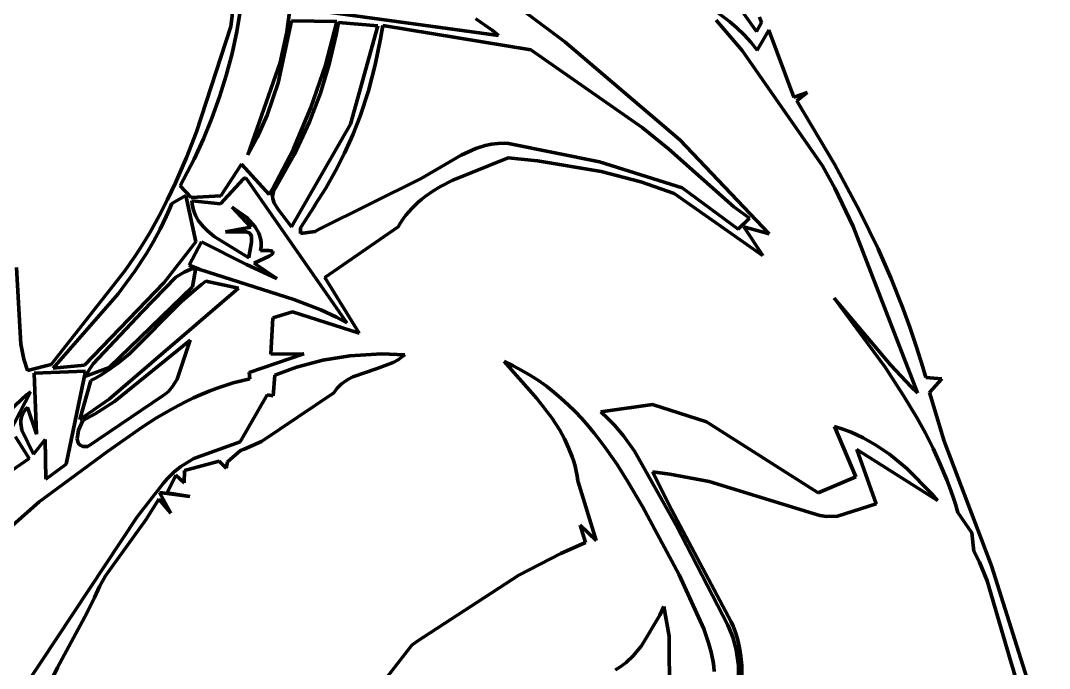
# Model space of a CAD drawing. Header units: millimetres. Extents: x 0 to 7.86, y 0 to 9.25.
# Drawn here: x 3.245 to 5.045, y 5.237 to 6.372 of the extents above; entities that cross this region are included whole.
import ezdxf

# ---------------------------------------------------------------- set-up
doc = ezdxf.new("R2010")
doc.units = ezdxf.units.MM
doc.layers.add('color#191919ff', color=7, linetype='CONTINUOUS', lineweight=100)
doc.layers.add('color#ffffffff', color=7, linetype='CONTINUOUS', lineweight=100)

msp = doc.modelspace()

# ---------------------------------------------------------------- linework, layer by layer
at = {"layer": 'color#191919ff'}
for p, q in [((3.6129, 6.3612), (3.6211, 6.4347)), ((3.6294, 6.3912), (3.623, 6.3524)), ((4.4574, 6.3911), (4.485, 6.3701)), ((4.5321, 6.3526), (4.4982, 6.401)), ((3.7105, 6.3512), (3.7153, 6.387)), ((3.7706, 6.3879), (4.0811, 6.3457)), ((4.0701, 6.3546), (4.0413, 6.3747)), ((4.1297, 6.3846), (4.1968, 6.3346)), ((4.5075, 6.3191), (4.4617, 6.3724)), ((4.5375, 6.3775), (4.5414, 6.3681)), ((3.5526, 6.177), (3.6129, 6.3612)), ((3.719, 6.371), (3.6955, 6.2624)), ((3.7981, 6.3701), (3.719, 6.371)), ((3.7783, 6.2937), (3.7981, 6.3701)), ((3.8012, 6.3685), (3.7972, 6.3474)), ((3.87, 6.3622), (3.8012, 6.3685)), ((3.8218, 6.1904), (3.87, 6.3622)), ((3.8785, 6.3628), (3.8748, 6.3398)), ((4.1376, 6.3204), (3.8785, 6.3628)), ((4.0811, 6.3457), (4.0701, 6.3546)), ((4.485, 6.3701), (4.4981, 6.3587)), ((4.4981, 6.3587), (4.5106, 6.3466)), ((4.5414, 6.3681), (4.5321, 6.3526)), ((4.5335, 6.32), (4.5538, 6.3551)), ((4.5538, 6.3551), (4.5978, 6.2374)), ((3.623, 6.3524), (3.6148, 6.3139)), ((3.699, 6.2984), (3.7105, 6.3512)), ((3.7972, 6.3474), (3.785, 6.2953)), ((3.8748, 6.3398), (3.8654, 6.294)), ((4.5106, 6.3466), (4.5225, 6.3337)), ((4.3325, 6.1846), (4.1376, 6.3204)), ((4.1968, 6.3346), (4.3985, 6.1627)), ((4.6481, 6.1172), (4.5075, 6.3191)), ((4.5225, 6.3337), (4.5335, 6.32)), ((3.6148, 6.3139), (3.6048, 6.2758)), ((3.6424, 6.1368), (3.699, 6.2984)), ((3.7529, 6.2193), (3.7783, 6.2937)), ((3.785, 6.2953), (3.7693, 6.2444)), ((3.8654, 6.294), (3.8534, 6.2488)), ((3.6048, 6.2758), (3.5931, 6.2382)), ((3.6955, 6.2624), (3.6763, 6.2058)), ((3.8534, 6.2488), (3.8388, 6.2044)), ((3.5931, 6.2382), (3.5797, 6.2011)), ((3.7693, 6.2444), (3.7503, 6.1946)), ((4.5978, 6.2374), (4.621, 6.2457)), ((4.621, 6.2457), (4.603, 6.2314)), ((4.603, 6.2314), (4.6691, 6.1201)), ((3.7221, 6.1471), (3.7529, 6.2193)), ((3.5797, 6.2011), (3.5647, 6.1647)), ((3.6763, 6.2058), (3.6589, 6.1669)), ((3.7503, 6.1946), (3.7234, 6.1366)), ((3.8388, 6.2044), (3.8261, 6.1718)), ((3.535, 6.1318), (3.5526, 6.177)), ((3.719, 6.0107), (3.8218, 6.1904)), ((4.3787, 6.1473), (4.3325, 6.1846)), ((3.5647, 6.1647), (3.5483, 6.1289)), ((3.6589, 6.1669), (3.6424, 6.1368)), ((3.8261, 6.1718), (3.8118, 6.1398)), ((4.069, 6.1553), (4.0805, 6.1566)), ((4.0805, 6.1566), (4.0923, 6.1568)), ((4.0923, 6.1568), (4.0983, 6.1564)), ((4.0983, 6.1564), (4.2577, 6.1246)), ((4.3985, 6.1627), (4.5545, 5.9983)), ((3.6857, 6.0772), (3.7221, 6.1471)), ((3.8118, 6.1398), (3.796, 6.1085)), ((4.0155, 6.1361), (4.0416, 6.1479)), ((4.0416, 6.1479), (4.0579, 6.153)), ((4.0579, 6.153), (4.069, 6.1553)), ((4.4927, 6.0457), (4.3787, 6.1473)), ((3.5159, 6.0874), (3.535, 6.1318)), ((3.5483, 6.1289), (3.5241, 6.0823)), ((3.5949, 6.0646), (3.6311, 6.1204)), ((3.6311, 6.1204), (3.68, 6.0674)), ((3.7234, 6.1366), (3.692, 6.0805)), ((3.9458, 6.0949), (4.0155, 6.1361)), ((4.098, 6.1314), (4.001, 6.0924)), ((4.1491, 6.1263), (4.098, 6.1314)), ((4.2606, 6.1077), (4.1491, 6.1263)), ((4.2577, 6.1246), (4.4024, 6.0786)), ((3.796, 6.1085), (3.7787, 6.0781)), ((4.33, 6.0893), (4.2606, 6.1077)), ((4.6693, 6.078), (4.6481, 6.1172)), ((4.6691, 6.1201), (4.7127, 6.0385)), ((3.502, 6.0583), (3.5159, 6.0874)), ((3.6348, 6.0944), (3.5945, 6.0511)), ((3.639, 6.0961), (3.6348, 6.0944)), ((3.8157, 5.8427), (3.639, 6.0961)), ((3.7663, 6.0059), (3.9458, 6.0949)), ((4.001, 6.0924), (3.9796, 6.0812)), ((4.3882, 6.0687), (4.33, 6.0893)), ((3.5241, 6.0823), (3.543, 6.0621)), ((3.68, 6.0674), (3.6857, 6.0772)), ((3.6865, 6.0697), (3.6858, 6.0645)), ((3.6874, 6.0723), (3.6865, 6.0697)), ((3.6885, 6.075), (3.6874, 6.0723)), ((3.6901, 6.0778), (3.6885, 6.075)), ((3.692, 6.0805), (3.6901, 6.0778)), ((3.7787, 6.0781), (3.7598, 6.0486)), ((3.9659, 6.0729), (3.9529, 6.0638)), ((3.9796, 6.0812), (3.9659, 6.0729)), ((4.5431, 5.9606), (4.3882, 6.0687)), ((4.4024, 6.0786), (4.5005, 6.0067)), ((4.7015, 6.011), (4.6693, 6.078)), ((3.4873, 6.0296), (3.502, 6.0583)), ((3.5094, 6.0517), (3.5048, 6.0401)), ((3.5339, 6.0652), (3.5094, 6.0517)), ((3.5514, 5.9844), (3.5339, 6.0652)), ((3.543, 6.0621), (3.5949, 6.0646)), ((3.5945, 6.0511), (3.5447, 6.0559)), ((3.5447, 6.0559), (3.5452, 6.0503)), ((3.5452, 6.0503), (3.5462, 6.045)), ((3.6858, 6.0645), (3.6862, 6.0594)), ((3.6862, 6.0594), (3.6887, 6.0521)), ((3.6887, 6.0521), (3.6962, 6.0402)), ((3.7598, 6.0486), (3.7589, 6.0469)), ((3.9349, 6.0485), (3.9294, 6.0429)), ((3.9407, 6.0539), (3.9349, 6.0485)), ((3.9467, 6.059), (3.9407, 6.0539)), ((3.9529, 6.0638), (3.9467, 6.059)), ((3.5048, 6.0401), (3.4998, 6.0287)), ((3.5462, 6.045), (3.5475, 6.04)), ((3.5475, 6.04), (3.5491, 6.0351)), ((3.5491, 6.0351), (3.5511, 6.0305)), ((3.5511, 6.0305), (3.5533, 6.0261)), ((3.6479, 6.0099), (3.6148, 6.0451)), ((3.6148, 6.0451), (3.6398, 6.0272)), ((3.6962, 6.0402), (3.719, 6.0107)), ((3.7589, 6.0469), (3.7347, 6.0086)), ((3.919, 6.0308), (3.9142, 6.0243)), ((3.924, 6.037), (3.919, 6.0308)), ((3.9294, 6.0429), (3.924, 6.037)), ((4.5204, 6.026), (4.4927, 6.0457)), ((4.7127, 6.0385), (4.745, 5.9719)), ((3.4715, 6.0015), (3.4873, 6.0296)), ((3.4998, 6.0287), (3.4892, 6.0064)), ((3.5533, 6.0261), (3.5558, 6.0219)), ((3.5558, 6.0219), (3.5586, 6.0179)), ((3.5586, 6.0179), (3.5648, 6.0104)), ((3.6398, 6.0272), (3.6555, 6.0106)), ((3.9098, 6.0175), (3.9056, 6.0104)), ((3.9142, 6.0243), (3.9098, 6.0175)), ((4.5005, 6.0067), (4.5204, 6.026)), ((3.4632, 5.9876), (3.4715, 6.0015)), ((3.4892, 6.0064), (3.4775, 5.9847)), ((3.5648, 6.0104), (3.5719, 6.0034)), ((3.5719, 6.0034), (3.5836, 5.9939)), ((3.6031, 6.0017), (3.6479, 6.0099)), ((3.6393, 6.0021), (3.6031, 6.0017)), ((3.6414, 6.0015), (3.6393, 6.0021)), ((3.6447, 6), (3.6414, 6.0015)), ((3.647, 5.9979), (3.6447, 6)), ((3.649, 5.9939), (3.647, 5.9979)), ((3.6555, 6.0106), (3.6616, 5.9995)), ((3.6616, 5.9995), (3.6645, 5.9902)), ((3.7347, 6.0086), (3.7346, 5.9989)), ((3.7346, 5.9989), (3.7601, 6.0022)), ((3.7601, 6.0022), (3.7663, 6.0059)), ((3.9056, 6.0104), (3.7772, 5.9221)), ((4.5545, 5.9983), (4.5103, 6.0103)), ((4.5103, 6.0103), (4.5422, 5.9619)), ((4.8141, 5.7199), (4.7015, 6.011)), ((3.4546, 5.9739), (3.4632, 5.9876)), ((3.4775, 5.9847), (3.465, 5.9636)), ((3.4961, 5.9129), (3.5514, 5.9844)), ((3.5613, 5.9843), (3.5396, 5.9432)), ((3.6399, 5.9444), (3.5613, 5.9843)), ((3.5836, 5.9939), (3.6444, 5.9562)), ((3.6441, 5.9576), (3.6489, 5.9836)), ((3.6489, 5.9836), (3.649, 5.9939)), ((3.6645, 5.9902), (3.6655, 5.9835)), ((3.6656, 5.9763), (3.6648, 5.9687)), ((3.6655, 5.9835), (3.6656, 5.9763)), ((3.4365, 5.947), (3.4457, 5.9604)), ((3.465, 5.9636), (3.4447, 5.9328)), ((3.4457, 5.9604), (3.4546, 5.9739)), ((3.6797, 5.959), (3.6536, 5.9467)), ((3.6648, 5.9687), (3.6693, 5.969)), ((3.6693, 5.969), (3.6732, 5.9692)), ((3.6732, 5.9692), (3.6765, 5.9692)), ((3.6765, 5.9692), (3.6793, 5.969)), ((3.6793, 5.969), (3.6816, 5.9688)), ((3.6842, 5.9623), (3.6797, 5.959)), ((3.6816, 5.9688), (3.6835, 5.9684)), ((3.6835, 5.9684), (3.6849, 5.9679)), ((3.686, 5.9642), (3.6842, 5.9623)), ((3.6849, 5.9679), (3.6859, 5.9674)), ((3.6859, 5.9674), (3.6864, 5.9667)), ((3.6865, 5.9651), (3.686, 5.9642)), ((3.6864, 5.9667), (3.6866, 5.9659)), ((3.6866, 5.9659), (3.6865, 5.9651)), ((4.5422, 5.9619), (4.5431, 5.9606)), ((4.745, 5.9719), (4.7673, 5.9212)), ((3.427, 5.9338), (3.4365, 5.947)), ((3.5396, 5.9432), (3.5585, 5.9357)), ((3.693, 5.9199), (3.6399, 5.9444)), ((3.6444, 5.9562), (3.6441, 5.9576)), ((3.6536, 5.9467), (3.693, 5.9199)), ((3.2376, 5.9393), (3.2451, 5.805)), ((3.2984, 5.7696), (3.427, 5.9338)), ((3.4447, 5.9328), (3.4154, 5.8932)), ((3.5167, 5.9227), (3.4578, 5.862)), ((3.531, 5.9314), (3.5167, 5.9227)), ((3.5428, 5.9363), (3.531, 5.9314)), ((3.5513, 5.9386), (3.5428, 5.9363)), ((3.5455, 5.9055), (3.5513, 5.9386)), ((3.5585, 5.9357), (3.7229, 5.8831)), ((3.3567, 5.7684), (3.4961, 5.9129)), ((3.3998, 5.7645), (3.5455, 5.9055)), ((3.5613, 5.9097), (3.5471, 5.8981)), ((3.5687, 5.9152), (3.5613, 5.9097)), ((3.6259, 5.9029), (3.5687, 5.9152)), ((3.7772, 5.9221), (3.837, 5.8244)), ((4.7673, 5.9212), (4.788, 5.8697)), ((3.4154, 5.8932), (3.3016, 5.7631)), ((3.3996, 5.7088), (3.6259, 5.9029)), ((3.5471, 5.8981), (3.5266, 5.8797)), ((3.5266, 5.8797), (3.4351, 5.7885)), ((3.7229, 5.8831), (3.7702, 5.8651)), ((4.7573, 5.7646), (4.6681, 5.8854)), ((4.6681, 5.8854), (4.767, 5.769)), ((4.788, 5.8697), (4.8007, 5.835)), ((3.4578, 5.862), (3.3716, 5.7707)), ((3.6863, 5.8512), (3.6825, 5.7874)), ((3.7207, 5.8617), (3.6863, 5.8512)), ((3.837, 5.8244), (3.7207, 5.8617)), ((3.7702, 5.8651), (3.7977, 5.8523)), ((3.7977, 5.8523), (3.8157, 5.8427)), ((4.8007, 5.835), (4.8126, 5.8)), ((3.2451, 5.805), (3.2506, 5.7787)), ((3.5413, 5.8122), (3.4092, 5.705)), ((3.5187, 5.7436), (3.5413, 5.8122)), ((4.8126, 5.8), (4.8235, 5.7647)), ((3.2506, 5.7787), (3.2567, 5.7593)), ((3.4351, 5.7885), (3.414, 5.7709)), ((3.7403, 5.7885), (3.6447, 5.7555)), ((3.6825, 5.7874), (3.7403, 5.7885)), ((3.7737, 5.7773), (3.8208, 5.7849)), ((3.8208, 5.7849), (3.8768, 5.788)), ((3.8768, 5.788), (3.9171, 5.7865)), ((3.9133, 5.7833), (3.9053, 5.7776)), ((3.9171, 5.7865), (3.9133, 5.7833)), ((3.2567, 5.7593), (3.2984, 5.7696)), ((3.3016, 5.7631), (3.3567, 5.7684)), ((3.3716, 5.7707), (3.3574, 5.7486)), ((3.3574, 5.7486), (3.3998, 5.7645)), ((3.414, 5.7709), (3.3993, 5.7601)), ((3.6897, 5.7511), (3.7274, 5.765)), ((3.7274, 5.765), (3.7737, 5.7773)), ((3.8687, 5.7623), (3.8262, 5.7479)), ((3.8967, 5.7729), (3.8687, 5.7623)), ((3.9053, 5.7776), (3.8967, 5.7729)), ((4.0909, 5.7747), (4.1067, 5.7673)), ((4.1481, 5.7103), (4.0909, 5.7747)), ((4.1067, 5.7673), (4.122, 5.7592)), ((4.7903, 5.7142), (4.7573, 5.7646)), ((4.767, 5.769), (4.803, 5.7302)), ((4.8235, 5.7647), (4.8286, 5.747)), ((3.3585, 5.7579), (3.2687, 5.7546)), ((3.2687, 5.7546), (3.2724, 5.6478)), ((3.3246, 5.5952), (3.3585, 5.7579)), ((3.3758, 5.7457), (3.3676, 5.7414)), ((3.3838, 5.7502), (3.3758, 5.7457)), ((3.3993, 5.7601), (3.3838, 5.7502)), ((3.5109, 5.7309), (3.5187, 5.7436)), ((3.6459, 5.7446), (3.6312, 5.7412)), ((3.6447, 5.7555), (3.6459, 5.7446)), ((3.6869, 5.7145), (3.6897, 5.7511)), ((3.8176, 5.7435), (3.8096, 5.7382)), ((3.8262, 5.7479), (3.8176, 5.7435)), ((4.122, 5.7592), (4.1368, 5.7505)), ((4.1368, 5.7505), (4.151, 5.7413)), ((4.8286, 5.747), (4.8567, 5.7445)), ((4.8567, 5.7445), (4.8352, 5.7205)), ((3.3676, 5.7414), (3.3487, 5.6732)), ((3.5035, 5.7225), (3.5109, 5.7309)), ((3.5885, 5.728), (3.5746, 5.7228)), ((3.6025, 5.7329), (3.5885, 5.728)), ((3.6167, 5.7373), (3.6025, 5.7329)), ((3.6312, 5.7412), (3.6167, 5.7373)), ((3.7959, 5.7243), (3.793, 5.72)), ((3.799, 5.7283), (3.7959, 5.7243)), ((3.8023, 5.7319), (3.799, 5.7283)), ((3.8059, 5.7352), (3.8023, 5.7319)), ((3.8096, 5.7382), (3.8059, 5.7352)), ((4.151, 5.7413), (4.1647, 5.7314)), ((4.1647, 5.7314), (4.178, 5.7211)), ((4.803, 5.7302), (4.8141, 5.7199)), ((3.2554, 5.7165), (3.1307, 5.6007)), ((3.2153, 5.6313), (3.262, 5.7219)), ((3.262, 5.7219), (3.2554, 5.7165)), ((3.3487, 5.6732), (3.3996, 5.7088)), ((3.3624, 5.6259), (3.4944, 5.7154)), ((3.4944, 5.7154), (3.4976, 5.7176)), ((3.4976, 5.7176), (3.5035, 5.7225)), ((3.5476, 5.7111), (3.5343, 5.7047)), ((3.561, 5.7171), (3.5476, 5.7111)), ((3.5746, 5.7228), (3.561, 5.7171)), ((3.6288, 5.6343), (3.6762, 5.7162)), ((3.793, 5.72), (3.6662, 5.6346)), ((3.6762, 5.7162), (3.6869, 5.7145)), ((4.1743, 5.6759), (4.1481, 5.7103)), ((4.178, 5.7211), (4.1907, 5.7102)), ((4.1907, 5.7102), (4.2031, 5.6988)), ((4.8134, 5.6754), (4.7903, 5.7142)), ((4.8352, 5.7205), (4.8609, 5.6352)), ((3.2521, 5.689), (3.2487, 5.6835)), ((3.2543, 5.6917), (3.2521, 5.689)), ((3.2569, 5.6943), (3.2543, 5.6917)), ((3.2724, 5.6478), (3.2569, 5.6943)), ((3.4092, 5.705), (3.3753, 5.683)), ((3.5082, 5.6909), (3.4827, 5.6759)), ((3.5212, 5.6979), (3.5082, 5.6909)), ((3.5343, 5.7047), (3.5212, 5.6979)), ((4.2031, 5.6988), (4.215, 5.687)), ((4.2603, 5.6864), (4.3504, 5.6997)), ((4.3504, 5.6997), (4.4451, 5.6691)), ((3.2452, 5.6722), (3.245, 5.6664)), ((3.2464, 5.6779), (3.2452, 5.6722)), ((3.2487, 5.6835), (3.2464, 5.6779)), ((3.3538, 5.6715), (3.3459, 5.6543)), ((3.3753, 5.683), (3.3538, 5.6715)), ((3.4827, 5.6759), (3.4577, 5.66)), ((4.1881, 5.6543), (4.1743, 5.6759)), ((4.215, 5.687), (4.2265, 5.6748)), ((4.2265, 5.6748), (4.2377, 5.6622)), ((4.2725, 5.6751), (4.2603, 5.6864)), ((4.284, 5.6633), (4.2725, 5.6751)), ((4.8278, 5.6491), (4.8134, 5.6754)), ((3.245, 5.6664), (3.2468, 5.6547)), ((3.2468, 5.6547), (3.2674, 5.6124)), ((3.3459, 5.6543), (3.3436, 5.6395)), ((3.4577, 5.66), (3.3967, 5.6173)), ((4.1964, 5.6393), (4.1881, 5.6543)), ((4.2377, 5.6622), (4.2484, 5.6492)), ((4.2999, 5.6444), (4.284, 5.6633)), ((4.4451, 5.6691), (4.6401, 5.5448)), ((4.7063, 5.5727), (4.6686, 5.6608)), ((4.6686, 5.6608), (4.6835, 5.6563)), ((4.6835, 5.6563), (4.698, 5.6508)), ((3.2596, 5.6049), (3.2361, 5.6428)), ((3.2674, 5.6124), (3.2879, 5.6382)), ((3.2879, 5.6382), (3.2891, 5.5688)), ((3.3436, 5.6395), (3.3448, 5.634)), ((3.548, 5.6047), (3.6288, 5.6343)), ((3.6662, 5.6346), (3.6358, 5.6211)), ((4.2037, 5.6239), (4.1964, 5.6393)), ((4.2484, 5.6492), (4.2589, 5.6359)), ((4.2589, 5.6359), (4.269, 5.6223)), ((4.3189, 5.6177), (4.2999, 5.6444)), ((4.698, 5.6508), (4.7191, 5.6411)), ((4.7191, 5.6411), (4.7394, 5.6297)), ((4.8413, 5.6224), (4.8278, 5.6491)), ((4.8609, 5.6352), (4.9437, 5.4168)), ((3.3967, 5.6173), (3.2771, 5.5293)), ((3.3448, 5.634), (3.3464, 5.631)), ((3.3464, 5.631), (3.3489, 5.6285)), ((3.3489, 5.6285), (3.3524, 5.6268)), ((3.3524, 5.6268), (3.3545, 5.6262)), ((3.3545, 5.6262), (3.3568, 5.6259)), ((3.3568, 5.6259), (3.3594, 5.6258)), ((3.3594, 5.6258), (3.3624, 5.6259)), ((3.6294, 5.6188), (3.6068, 5.5989)), ((3.6358, 5.6211), (3.6294, 5.6188)), ((4.2099, 5.608), (4.2037, 5.6239)), ((4.269, 5.6223), (4.2789, 5.6084)), ((4.3916, 5.4882), (4.3189, 5.6177)), ((4.8492, 5.5313), (4.7079, 5.6205)), ((4.7079, 5.6205), (4.742, 5.5258)), ((4.7394, 5.6297), (4.7652, 5.6123)), ((4.8539, 5.5952), (4.8413, 5.6224)), ((3.104, 5.4968), (3.2596, 5.6049)), ((3.5252, 5.5908), (3.548, 5.6047)), ((3.5924, 5.6005), (3.5316, 5.5841)), ((3.6046, 5.588), (3.5924, 5.6005)), ((3.6068, 5.5989), (3.6046, 5.588)), ((4.2126, 5.5998), (4.2099, 5.608)), ((4.2149, 5.5915), (4.2126, 5.5998)), ((4.2789, 5.6084), (4.2884, 5.5942)), ((4.7652, 5.6123), (4.7955, 5.5875)), ((3.2891, 5.5688), (3.3246, 5.5952)), ((3.5012, 5.5695), (3.5127, 5.5809)), ((3.5127, 5.5809), (3.5252, 5.5908)), ((3.5316, 5.5841), (3.5312, 5.5626)), ((4.217, 5.583), (4.2149, 5.5915)), ((4.2187, 5.5744), (4.217, 5.583)), ((4.2884, 5.5942), (4.3068, 5.5653)), ((4.3806, 5.5778), (4.3507, 5.5815)), ((4.3507, 5.5815), (4.3842, 5.5144)), ((4.7955, 5.5875), (4.8392, 5.543)), ((4.8654, 5.5675), (4.8539, 5.5952)), ((3.4943, 5.5611), (3.5012, 5.5695)), ((3.5167, 5.5759), (3.5013, 5.5448)), ((3.5312, 5.5626), (3.5167, 5.5759)), ((4.22, 5.5657), (4.2187, 5.5744)), ((4.2517, 5.4616), (4.22, 5.5657)), ((4.3068, 5.5653), (4.3328, 5.5209)), ((4.4496, 5.5649), (4.3806, 5.5778)), ((4.6317, 5.5088), (4.4496, 5.5649)), ((4.6401, 5.5448), (4.7063, 5.5727)), ((4.8707, 5.5534), (4.8654, 5.5675)), ((3.4486, 5.5027), (3.4943, 5.5611)), ((3.541, 5.5387), (3.4879, 5.5457)), ((3.4879, 5.5457), (3.5079, 5.5092)), ((3.5013, 5.5448), (3.541, 5.5387)), ((4.8757, 5.5393), (4.8707, 5.5534)), ((3.2771, 5.5293), (3.2259, 5.4837)), ((3.4869, 5.5338), (3.4642, 5.4977)), ((3.5079, 5.5092), (3.4869, 5.5338)), ((4.8392, 5.543), (4.8492, 5.5313)), ((4.8804, 5.525), (4.8757, 5.5393)), ((4.3328, 5.5209), (4.3973, 5.4013)), ((4.3842, 5.5144), (4.4883, 5.3191)), ((4.6433, 5.5053), (4.6317, 5.5088)), ((4.742, 5.5258), (4.6743, 5.5041)), ((4.8848, 5.5106), (4.8804, 5.525)), ((4.9089, 5.4751), (4.8848, 5.5106)), ((3.2524, 5.206), (3.4486, 5.5027)), ((3.4642, 5.4977), (3.3933, 5.3997)), ((4.6549, 5.5036), (4.6433, 5.5053)), ((4.6743, 5.5041), (4.6549, 5.5036)), ((4.233, 5.4579), (4.2237, 5.488)), ((4.2237, 5.488), (4.2517, 5.4616)), ((4.4822, 5.3131), (4.3916, 5.4882)), ((4.9129, 5.4428), (4.9089, 5.4751)), ((4.1898, 5.4386), (4.233, 5.4579)), ((4.1163, 5.4005), (4.1898, 5.4386)), ((4.9227, 5.4237), (4.9129, 5.4428)), ((4.936, 5.3907), (4.9227, 5.4237)), ((3.9379, 5.2845), (4.1163, 5.4005)), ((4.3973, 5.4013), (4.4401, 5.3069)), ((4.9437, 5.4168), (5.0449, 5.0955)), ((3.3933, 5.3997), (3.3829, 5.381)), ((4.9781, 5.2471), (4.936, 5.3907)), ((3.3829, 5.381), (3.374, 5.3614)), ((3.374, 5.3614), (3.3615, 5.3351)), ((3.3615, 5.3351), (3.3092, 5.239)), ((4.3631, 5.3309), (4.331, 5.2768)), ((4.3705, 5.3461), (4.3631, 5.3309)), ((4.3794, 5.294), (4.3705, 5.3461)), ((4.4847, 5.308), (4.4822, 5.3131)), ((4.4883, 5.3191), (4.4915, 5.3116)), ((4.4915, 5.3116), (4.4944, 5.3041)), ((4.3804, 5.1765), (4.3794, 5.294)), ((4.4401, 5.3069), (4.4485, 5.2824)), ((4.4909, 5.2922), (4.4847, 5.308)), ((4.4968, 5.2705), (4.4909, 5.2922)), ((4.4944, 5.3041), (4.497, 5.2966)), ((4.497, 5.2966), (4.4992, 5.289)), ((3.8744, 5.2075), (3.9293, 5.2783)), ((3.9293, 5.2783), (3.9379, 5.2845)), ((4.331, 5.2768), (4.3164, 5.2594)), ((4.4485, 5.2824), (4.453, 5.2658)), ((4.4992, 5.289), (4.5028, 5.2737)), ((4.3164, 5.2594), (4.3042, 5.2478)), ((4.453, 5.2658), (4.4564, 5.2491)), ((4.5006, 5.2427), (4.4968, 5.2705)), ((4.5028, 5.2737), (4.5051, 5.2582)), ((4.5051, 5.2582), (4.5065, 5.2427)), ((3.3092, 5.239), (3.3008, 5.2211)), ((4.2953, 5.2409), (4.2859, 5.2347)), ((4.3042, 5.2478), (4.2953, 5.2409)), ((4.4564, 5.2491), (4.4576, 5.2408)), ((4.4576, 5.2408), (4.4585, 5.2323)), ((4.5006, 5.2088), (4.5006, 5.2427)), ((4.5065, 5.2427), (4.5068, 5.2192)), ((4.9808, 5.2379), (4.9781, 5.2471)), ((5.0184, 5.108), (4.9808, 5.2379))]:
    msp.add_line(p, q, dxfattribs=at)
at = {"layer": 'color#ffffffff'}
for p, q in [((3.6211, 6.4347), (3.6129, 6.3612)), ((3.623, 6.3524), (3.6294, 6.3912)), ((4.485, 6.3701), (4.4574, 6.3911)), ((4.4982, 6.401), (4.5321, 6.3526)), ((3.7153, 6.387), (3.7105, 6.3512)), ((4.0811, 6.3457), (3.7706, 6.3879)), ((4.0413, 6.3747), (4.0701, 6.3546)), ((4.1968, 6.3346), (4.1297, 6.3846)), ((4.4617, 6.3724), (4.5075, 6.3191)), ((4.5414, 6.3681), (4.5375, 6.3775)), ((3.6129, 6.3612), (3.5526, 6.177)), ((3.6955, 6.2624), (3.719, 6.371)), ((3.719, 6.371), (3.7981, 6.3701)), ((3.7981, 6.3701), (3.7783, 6.2937)), ((3.7972, 6.3474), (3.8012, 6.3685)), ((3.8012, 6.3685), (3.87, 6.3622)), ((3.87, 6.3622), (3.8218, 6.1904)), ((3.8748, 6.3398), (3.8785, 6.3628)), ((3.8785, 6.3628), (4.1376, 6.3204)), ((4.0701, 6.3546), (4.0811, 6.3457)), ((4.4981, 6.3587), (4.485, 6.3701)), ((4.5106, 6.3466), (4.4981, 6.3587)), ((4.5321, 6.3526), (4.5414, 6.3681)), ((4.5538, 6.3551), (4.5335, 6.32)), ((4.5978, 6.2374), (4.5538, 6.3551)), ((3.6148, 6.3139), (3.623, 6.3524)), ((3.7105, 6.3512), (3.699, 6.2984)), ((3.785, 6.2953), (3.7972, 6.3474)), ((3.8654, 6.294), (3.8748, 6.3398)), ((4.5225, 6.3337), (4.5106, 6.3466)), ((4.1376, 6.3204), (4.3325, 6.1846)), ((4.3985, 6.1627), (4.1968, 6.3346)), ((4.5075, 6.3191), (4.6481, 6.1172)), ((4.5335, 6.32), (4.5225, 6.3337)), ((3.6048, 6.2758), (3.6148, 6.3139)), ((3.699, 6.2984), (3.6424, 6.1368)), ((3.7783, 6.2937), (3.7529, 6.2193)), ((3.7693, 6.2444), (3.785, 6.2953)), ((3.8534, 6.2488), (3.8654, 6.294)), ((3.5931, 6.2382), (3.6048, 6.2758)), ((3.6763, 6.2058), (3.6955, 6.2624)), ((3.8388, 6.2044), (3.8534, 6.2488)), ((3.5797, 6.2011), (3.5931, 6.2382)), ((3.7503, 6.1946), (3.7693, 6.2444)), ((4.621, 6.2457), (4.5978, 6.2374)), ((4.603, 6.2314), (4.621, 6.2457)), ((4.6691, 6.1201), (4.603, 6.2314)), ((3.7529, 6.2193), (3.7221, 6.1471)), ((3.5647, 6.1647), (3.5797, 6.2011)), ((3.6589, 6.1669), (3.6763, 6.2058)), ((3.7234, 6.1366), (3.7503, 6.1946)), ((3.8261, 6.1718), (3.8388, 6.2044)), ((3.5526, 6.177), (3.535, 6.1318)), ((3.8218, 6.1904), (3.719, 6.0107)), ((4.3325, 6.1846), (4.3787, 6.1473)), ((3.5483, 6.1289), (3.5647, 6.1647)), ((3.6424, 6.1368), (3.6589, 6.1669)), ((3.8118, 6.1398), (3.8261, 6.1718)), ((4.0805, 6.1566), (4.069, 6.1553)), ((4.0923, 6.1568), (4.0805, 6.1566)), ((4.0983, 6.1564), (4.0923, 6.1568)), ((4.2577, 6.1246), (4.0983, 6.1564)), ((4.5545, 5.9983), (4.3985, 6.1627)), ((3.7221, 6.1471), (3.6857, 6.0772)), ((3.796, 6.1085), (3.8118, 6.1398)), ((4.0416, 6.1479), (4.0155, 6.1361)), ((4.0579, 6.153), (4.0416, 6.1479)), ((4.069, 6.1553), (4.0579, 6.153)), ((4.3787, 6.1473), (4.4927, 6.0457)), ((3.535, 6.1318), (3.5159, 6.0874)), ((3.5241, 6.0823), (3.5483, 6.1289)), ((3.6311, 6.1204), (3.5949, 6.0646)), ((3.68, 6.0674), (3.6311, 6.1204)), ((3.692, 6.0805), (3.7234, 6.1366)), ((4.0155, 6.1361), (3.9458, 6.0949)), ((4.001, 6.0924), (4.098, 6.1314)), ((4.098, 6.1314), (4.1491, 6.1263)), ((4.1491, 6.1263), (4.2606, 6.1077)), ((4.4024, 6.0786), (4.2577, 6.1246)), ((3.7787, 6.0781), (3.796, 6.1085)), ((4.2606, 6.1077), (4.33, 6.0893)), ((4.6481, 6.1172), (4.6693, 6.078)), ((4.7127, 6.0385), (4.6691, 6.1201)), ((3.5159, 6.0874), (3.502, 6.0583)), ((3.5945, 6.0511), (3.6348, 6.0944)), ((3.6348, 6.0944), (3.639, 6.0961)), ((3.639, 6.0961), (3.8157, 5.8427)), ((3.9458, 6.0949), (3.7663, 6.0059)), ((3.9796, 6.0812), (4.001, 6.0924)), ((4.33, 6.0893), (4.3882, 6.0687)), ((3.543, 6.0621), (3.5241, 6.0823)), ((3.6857, 6.0772), (3.68, 6.0674)), ((3.6858, 6.0645), (3.6865, 6.0697)), ((3.6865, 6.0697), (3.6874, 6.0723)), ((3.6874, 6.0723), (3.6885, 6.075)), ((3.6885, 6.075), (3.6901, 6.0778)), ((3.6901, 6.0778), (3.692, 6.0805)), ((3.7598, 6.0486), (3.7787, 6.0781)), ((3.9529, 6.0638), (3.9659, 6.0729)), ((3.9659, 6.0729), (3.9796, 6.0812)), ((4.3882, 6.0687), (4.5431, 5.9606)), ((4.5005, 6.0067), (4.4024, 6.0786)), ((4.6693, 6.078), (4.7015, 6.011)), ((3.502, 6.0583), (3.4873, 6.0296)), ((3.5048, 6.0401), (3.5094, 6.0517)), ((3.5094, 6.0517), (3.5339, 6.0652)), ((3.5339, 6.0652), (3.5514, 5.9844)), ((3.5949, 6.0646), (3.543, 6.0621)), ((3.5452, 6.0503), (3.5447, 6.0559)), ((3.5447, 6.0559), (3.5945, 6.0511)), ((3.5462, 6.045), (3.5452, 6.0503)), ((3.6862, 6.0594), (3.6858, 6.0645)), ((3.6887, 6.0521), (3.6862, 6.0594)), ((3.6962, 6.0402), (3.6887, 6.0521)), ((3.7589, 6.0469), (3.7598, 6.0486)), ((3.9294, 6.0429), (3.9349, 6.0485)), ((3.9349, 6.0485), (3.9407, 6.0539)), ((3.9407, 6.0539), (3.9467, 6.059)), ((3.9467, 6.059), (3.9529, 6.0638)), ((3.4998, 6.0287), (3.5048, 6.0401)), ((3.5475, 6.04), (3.5462, 6.045)), ((3.5491, 6.0351), (3.5475, 6.04)), ((3.5511, 6.0305), (3.5491, 6.0351)), ((3.5533, 6.0261), (3.5511, 6.0305)), ((3.6398, 6.0272), (3.6148, 6.0451)), ((3.6148, 6.0451), (3.6479, 6.0099)), ((3.719, 6.0107), (3.6962, 6.0402)), ((3.7347, 6.0086), (3.7589, 6.0469)), ((3.9142, 6.0243), (3.919, 6.0308)), ((3.919, 6.0308), (3.924, 6.037)), ((3.924, 6.037), (3.9294, 6.0429)), ((4.4927, 6.0457), (4.5204, 6.026)), ((4.745, 5.9719), (4.7127, 6.0385)), ((3.4873, 6.0296), (3.4715, 6.0015)), ((3.4892, 6.0064), (3.4998, 6.0287)), ((3.5558, 6.0219), (3.5533, 6.0261)), ((3.5586, 6.0179), (3.5558, 6.0219)), ((3.5648, 6.0104), (3.5586, 6.0179)), ((3.6555, 6.0106), (3.6398, 6.0272)), ((3.9056, 6.0104), (3.9098, 6.0175)), ((3.9098, 6.0175), (3.9142, 6.0243)), ((4.5204, 6.026), (4.5005, 6.0067)), ((3.4715, 6.0015), (3.4632, 5.9876)), ((3.4775, 5.9847), (3.4892, 6.0064)), ((3.5719, 6.0034), (3.5648, 6.0104)), ((3.5836, 5.9939), (3.5719, 6.0034)), ((3.6479, 6.0099), (3.6031, 6.0017)), ((3.6031, 6.0017), (3.6393, 6.0021)), ((3.6393, 6.0021), (3.6414, 6.0015)), ((3.6414, 6.0015), (3.6447, 6)), ((3.6447, 6), (3.647, 5.9979)), ((3.647, 5.9979), (3.649, 5.9939)), ((3.6616, 5.9995), (3.6555, 6.0106)), ((3.6645, 5.9902), (3.6616, 5.9995)), ((3.7346, 5.9989), (3.7347, 6.0086)), ((3.7601, 6.0022), (3.7346, 5.9989)), ((3.7663, 6.0059), (3.7601, 6.0022)), ((3.7772, 5.9221), (3.9056, 6.0104)), ((4.5422, 5.9619), (4.5103, 6.0103)), ((4.5103, 6.0103), (4.5545, 5.9983)), ((4.7015, 6.011), (4.8141, 5.7199)), ((3.4632, 5.9876), (3.4546, 5.9739)), ((3.465, 5.9636), (3.4775, 5.9847)), ((3.5514, 5.9844), (3.4961, 5.9129)), ((3.5396, 5.9432), (3.5613, 5.9843)), ((3.5613, 5.9843), (3.6399, 5.9444)), ((3.6444, 5.9562), (3.5836, 5.9939)), ((3.6489, 5.9836), (3.6441, 5.9576)), ((3.649, 5.9939), (3.6489, 5.9836)), ((3.6655, 5.9835), (3.6645, 5.9902)), ((3.6648, 5.9687), (3.6656, 5.9763)), ((3.6656, 5.9763), (3.6655, 5.9835)), ((3.4457, 5.9604), (3.4365, 5.947)), ((3.4447, 5.9328), (3.465, 5.9636)), ((3.4546, 5.9739), (3.4457, 5.9604)), ((3.6536, 5.9467), (3.6797, 5.959)), ((3.6693, 5.969), (3.6648, 5.9687)), ((3.6732, 5.9692), (3.6693, 5.969)), ((3.6765, 5.9692), (3.6732, 5.9692)), ((3.6793, 5.969), (3.6765, 5.9692)), ((3.6816, 5.9688), (3.6793, 5.969)), ((3.6797, 5.959), (3.6842, 5.9623)), ((3.6835, 5.9684), (3.6816, 5.9688)), ((3.6849, 5.9679), (3.6835, 5.9684)), ((3.6842, 5.9623), (3.686, 5.9642)), ((3.6859, 5.9674), (3.6849, 5.9679)), ((3.6864, 5.9667), (3.6859, 5.9674)), ((3.686, 5.9642), (3.6865, 5.9651)), ((3.6866, 5.9659), (3.6864, 5.9667)), ((3.6865, 5.9651), (3.6866, 5.9659)), ((4.5431, 5.9606), (4.5422, 5.9619)), ((4.7673, 5.9212), (4.745, 5.9719)), ((3.4365, 5.947), (3.427, 5.9338)), ((3.5585, 5.9357), (3.5396, 5.9432)), ((3.6399, 5.9444), (3.693, 5.9199)), ((3.6441, 5.9576), (3.6444, 5.9562)), ((3.693, 5.9199), (3.6536, 5.9467)), ((3.2451, 5.805), (3.2376, 5.9393)), ((3.427, 5.9338), (3.2984, 5.7696)), ((3.4154, 5.8932), (3.4447, 5.9328)), ((3.4578, 5.862), (3.5167, 5.9227)), ((3.5167, 5.9227), (3.531, 5.9314)), ((3.531, 5.9314), (3.5428, 5.9363)), ((3.5428, 5.9363), (3.5513, 5.9386)), ((3.5513, 5.9386), (3.5455, 5.9055)), ((3.7229, 5.8831), (3.5585, 5.9357)), ((3.4961, 5.9129), (3.3567, 5.7684)), ((3.5455, 5.9055), (3.3998, 5.7645)), ((3.5471, 5.8981), (3.5613, 5.9097)), ((3.5613, 5.9097), (3.5687, 5.9152)), ((3.5687, 5.9152), (3.6259, 5.9029)), ((3.837, 5.8244), (3.7772, 5.9221)), ((4.788, 5.8697), (4.7673, 5.9212)), ((3.3016, 5.7631), (3.4154, 5.8932)), ((3.6259, 5.9029), (3.3996, 5.7088)), ((3.5266, 5.8797), (3.5471, 5.8981)), ((3.4351, 5.7885), (3.5266, 5.8797)), ((3.7702, 5.8651), (3.7229, 5.8831)), ((4.767, 5.769), (4.6681, 5.8854)), ((4.6681, 5.8854), (4.7573, 5.7646)), ((4.8007, 5.835), (4.788, 5.8697)), ((3.3716, 5.7707), (3.4578, 5.862)), ((3.6825, 5.7874), (3.6863, 5.8512)), ((3.6863, 5.8512), (3.7207, 5.8617)), ((3.7207, 5.8617), (3.837, 5.8244)), ((3.7977, 5.8523), (3.7702, 5.8651)), ((3.8157, 5.8427), (3.7977, 5.8523)), ((4.8126, 5.8), (4.8007, 5.835)), ((3.2506, 5.7787), (3.2451, 5.805)), ((3.4092, 5.705), (3.5413, 5.8122)), ((3.5413, 5.8122), (3.5187, 5.7436)), ((4.8235, 5.7647), (4.8126, 5.8)), ((3.2567, 5.7593), (3.2506, 5.7787)), ((3.414, 5.7709), (3.4351, 5.7885)), ((3.6447, 5.7555), (3.7403, 5.7885)), ((3.7403, 5.7885), (3.6825, 5.7874)), ((3.8208, 5.7849), (3.7737, 5.7773)), ((3.8768, 5.788), (3.8208, 5.7849)), ((3.9171, 5.7865), (3.8768, 5.788)), ((3.9053, 5.7776), (3.9133, 5.7833)), ((3.9133, 5.7833), (3.9171, 5.7865)), ((3.2984, 5.7696), (3.2567, 5.7593)), ((3.3567, 5.7684), (3.3016, 5.7631)), ((3.3574, 5.7486), (3.3716, 5.7707)), ((3.3998, 5.7645), (3.3574, 5.7486)), ((3.3993, 5.7601), (3.414, 5.7709)), ((3.7274, 5.765), (3.6897, 5.7511)), ((3.7737, 5.7773), (3.7274, 5.765)), ((3.8262, 5.7479), (3.8687, 5.7623)), ((3.8687, 5.7623), (3.8967, 5.7729)), ((3.8967, 5.7729), (3.9053, 5.7776)), ((4.0909, 5.7747), (4.1481, 5.7103)), ((4.1067, 5.7673), (4.0909, 5.7747)), ((4.122, 5.7592), (4.1067, 5.7673)), ((4.7573, 5.7646), (4.7903, 5.7142)), ((4.803, 5.7302), (4.767, 5.769)), ((4.8286, 5.747), (4.8235, 5.7647)), ((3.2687, 5.7546), (3.3585, 5.7579)), ((3.2724, 5.6478), (3.2687, 5.7546)), ((3.3585, 5.7579), (3.3246, 5.5952)), ((3.3676, 5.7414), (3.3758, 5.7457)), ((3.3758, 5.7457), (3.3838, 5.7502)), ((3.3838, 5.7502), (3.3993, 5.7601)), ((3.5187, 5.7436), (3.5109, 5.7309)), ((3.6312, 5.7412), (3.6459, 5.7446)), ((3.6459, 5.7446), (3.6447, 5.7555)), ((3.6897, 5.7511), (3.6869, 5.7145)), ((3.8096, 5.7382), (3.8176, 5.7435)), ((3.8176, 5.7435), (3.8262, 5.7479)), ((4.1368, 5.7505), (4.122, 5.7592)), ((4.151, 5.7413), (4.1368, 5.7505)), ((4.8567, 5.7445), (4.8286, 5.747)), ((4.8352, 5.7205), (4.8567, 5.7445)), ((3.3487, 5.6732), (3.3676, 5.7414)), ((3.5109, 5.7309), (3.5035, 5.7225)), ((3.5746, 5.7228), (3.5885, 5.728)), ((3.5885, 5.728), (3.6025, 5.7329)), ((3.6025, 5.7329), (3.6167, 5.7373)), ((3.6167, 5.7373), (3.6312, 5.7412)), ((3.793, 5.72), (3.7959, 5.7243)), ((3.7959, 5.7243), (3.799, 5.7283)), ((3.799, 5.7283), (3.8023, 5.7319)), ((3.8023, 5.7319), (3.8059, 5.7352)), ((3.8059, 5.7352), (3.8096, 5.7382)), ((4.1647, 5.7314), (4.151, 5.7413)), ((4.178, 5.7211), (4.1647, 5.7314)), ((4.8141, 5.7199), (4.803, 5.7302)), ((3.1307, 5.6007), (3.2554, 5.7165)), ((3.262, 5.7219), (3.2153, 5.6313)), ((3.2554, 5.7165), (3.262, 5.7219)), ((3.3996, 5.7088), (3.3487, 5.6732)), ((3.4944, 5.7154), (3.3624, 5.6259)), ((3.4976, 5.7176), (3.4944, 5.7154)), ((3.5035, 5.7225), (3.4976, 5.7176)), ((3.5343, 5.7047), (3.5476, 5.7111)), ((3.5476, 5.7111), (3.561, 5.7171)), ((3.561, 5.7171), (3.5746, 5.7228)), ((3.6762, 5.7162), (3.6288, 5.6343)), ((3.6662, 5.6346), (3.793, 5.72)), ((3.6869, 5.7145), (3.6762, 5.7162)), ((4.1481, 5.7103), (4.1743, 5.6759)), ((4.1907, 5.7102), (4.178, 5.7211)), ((4.2031, 5.6988), (4.1907, 5.7102)), ((4.7903, 5.7142), (4.8134, 5.6754)), ((4.8609, 5.6352), (4.8352, 5.7205)), ((3.2487, 5.6835), (3.2521, 5.689)), ((3.2521, 5.689), (3.2543, 5.6917)), ((3.2543, 5.6917), (3.2569, 5.6943)), ((3.2569, 5.6943), (3.2724, 5.6478)), ((3.3753, 5.683), (3.4092, 5.705)), ((3.4827, 5.6759), (3.5082, 5.6909)), ((3.5082, 5.6909), (3.5212, 5.6979)), ((3.5212, 5.6979), (3.5343, 5.7047)), ((4.215, 5.687), (4.2031, 5.6988)), ((4.3504, 5.6997), (4.2603, 5.6864)), ((4.4451, 5.6691), (4.3504, 5.6997)), ((3.245, 5.6664), (3.2452, 5.6722)), ((3.2452, 5.6722), (3.2464, 5.6779)), ((3.2464, 5.6779), (3.2487, 5.6835)), ((3.3459, 5.6543), (3.3538, 5.6715)), ((3.3538, 5.6715), (3.3753, 5.683)), ((3.4577, 5.66), (3.4827, 5.6759)), ((4.1743, 5.6759), (4.1881, 5.6543)), ((4.2265, 5.6748), (4.215, 5.687)), ((4.2377, 5.6622), (4.2265, 5.6748)), ((4.2603, 5.6864), (4.2725, 5.6751)), ((4.2725, 5.6751), (4.284, 5.6633)), ((4.8134, 5.6754), (4.8278, 5.6491)), ((3.2468, 5.6547), (3.245, 5.6664)), ((3.2674, 5.6124), (3.2468, 5.6547)), ((3.3436, 5.6395), (3.3459, 5.6543)), ((3.3967, 5.6173), (3.4577, 5.66)), ((4.1881, 5.6543), (4.1964, 5.6393)), ((4.2484, 5.6492), (4.2377, 5.6622)), ((4.284, 5.6633), (4.2999, 5.6444)), ((4.6401, 5.5448), (4.4451, 5.6691)), ((4.6835, 5.6563), (4.6686, 5.6608)), ((4.6686, 5.6608), (4.7063, 5.5727)), ((4.698, 5.6508), (4.6835, 5.6563)), ((3.2361, 5.6428), (3.2596, 5.6049)), ((3.2879, 5.6382), (3.2674, 5.6124)), ((3.2891, 5.5688), (3.2879, 5.6382)), ((3.3448, 5.634), (3.3436, 5.6395)), ((3.6288, 5.6343), (3.548, 5.6047)), ((3.6358, 5.6211), (3.6662, 5.6346)), ((4.1964, 5.6393), (4.2037, 5.6239)), ((4.2589, 5.6359), (4.2484, 5.6492)), ((4.269, 5.6223), (4.2589, 5.6359)), ((4.2999, 5.6444), (4.3189, 5.6177)), ((4.7191, 5.6411), (4.698, 5.6508)), ((4.7394, 5.6297), (4.7191, 5.6411)), ((4.8278, 5.6491), (4.8413, 5.6224)), ((4.9437, 5.4168), (4.8609, 5.6352)), ((3.2771, 5.5293), (3.3967, 5.6173)), ((3.3464, 5.631), (3.3448, 5.634)), ((3.3489, 5.6285), (3.3464, 5.631)), ((3.3524, 5.6268), (3.3489, 5.6285)), ((3.3545, 5.6262), (3.3524, 5.6268)), ((3.3568, 5.6259), (3.3545, 5.6262)), ((3.3594, 5.6258), (3.3568, 5.6259)), ((3.3624, 5.6259), (3.3594, 5.6258)), ((3.6068, 5.5989), (3.6294, 5.6188)), ((3.6294, 5.6188), (3.6358, 5.6211)), ((4.2037, 5.6239), (4.2099, 5.608)), ((4.2789, 5.6084), (4.269, 5.6223)), ((4.3189, 5.6177), (4.3916, 5.4882)), ((4.742, 5.5258), (4.7079, 5.6205)), ((4.7079, 5.6205), (4.8492, 5.5313)), ((4.7652, 5.6123), (4.7394, 5.6297)), ((4.8413, 5.6224), (4.8539, 5.5952)), ((3.2596, 5.6049), (3.104, 5.4968)), ((3.548, 5.6047), (3.5252, 5.5908)), ((3.5316, 5.5841), (3.5924, 5.6005)), ((3.5924, 5.6005), (3.6046, 5.588)), ((3.6046, 5.588), (3.6068, 5.5989)), ((4.2099, 5.608), (4.2126, 5.5998)), ((4.2126, 5.5998), (4.2149, 5.5915)), ((4.2884, 5.5942), (4.2789, 5.6084)), ((4.7955, 5.5875), (4.7652, 5.6123)), ((3.3246, 5.5952), (3.2891, 5.5688)), ((3.5127, 5.5809), (3.5012, 5.5695)), ((3.5252, 5.5908), (3.5127, 5.5809)), ((3.5312, 5.5626), (3.5316, 5.5841)), ((4.2149, 5.5915), (4.217, 5.583)), ((4.217, 5.583), (4.2187, 5.5744)), ((4.3068, 5.5653), (4.2884, 5.5942)), ((4.3842, 5.5144), (4.3507, 5.5815)), ((4.3507, 5.5815), (4.3806, 5.5778)), ((4.8392, 5.543), (4.7955, 5.5875)), ((4.8539, 5.5952), (4.8654, 5.5675)), ((3.5012, 5.5695), (3.4943, 5.5611)), ((3.5013, 5.5448), (3.5167, 5.5759)), ((3.5167, 5.5759), (3.5312, 5.5626)), ((4.2187, 5.5744), (4.22, 5.5657)), ((4.22, 5.5657), (4.2517, 5.4616)), ((4.3328, 5.5209), (4.3068, 5.5653)), ((4.3806, 5.5778), (4.4496, 5.5649)), ((4.4496, 5.5649), (4.6317, 5.5088)), ((4.7063, 5.5727), (4.6401, 5.5448)), ((4.8654, 5.5675), (4.8707, 5.5534)), ((3.4943, 5.5611), (3.4486, 5.5027)), ((3.5079, 5.5092), (3.4879, 5.5457)), ((3.4879, 5.5457), (3.541, 5.5387)), ((3.541, 5.5387), (3.5013, 5.5448)), ((4.8707, 5.5534), (4.8757, 5.5393)), ((3.2259, 5.4837), (3.2771, 5.5293)), ((3.4642, 5.4977), (3.4869, 5.5338)), ((3.4869, 5.5338), (3.5079, 5.5092)), ((4.8492, 5.5313), (4.8392, 5.543)), ((4.8757, 5.5393), (4.8804, 5.525)), ((4.3973, 5.4013), (4.3328, 5.5209)), ((4.4883, 5.3191), (4.3842, 5.5144)), ((4.6317, 5.5088), (4.6433, 5.5053)), ((4.6743, 5.5041), (4.742, 5.5258)), ((4.8804, 5.525), (4.8848, 5.5106)), ((4.8848, 5.5106), (4.9089, 5.4751)), ((3.4486, 5.5027), (3.2524, 5.206)), ((3.3933, 5.3997), (3.4642, 5.4977)), ((4.6433, 5.5053), (4.6549, 5.5036)), ((4.6549, 5.5036), (4.6743, 5.5041)), ((4.2517, 5.4616), (4.2237, 5.488)), ((4.2237, 5.488), (4.233, 5.4579)), ((4.3916, 5.4882), (4.4822, 5.3131)), ((4.9089, 5.4751), (4.9129, 5.4428)), ((4.233, 5.4579), (4.1898, 5.4386)), ((4.1898, 5.4386), (4.1163, 5.4005)), ((4.9129, 5.4428), (4.9227, 5.4237)), ((4.9227, 5.4237), (4.936, 5.3907)), ((4.1163, 5.4005), (3.9379, 5.2845)), ((4.4401, 5.3069), (4.3973, 5.4013)), ((5.0449, 5.0955), (4.9437, 5.4168)), ((3.3829, 5.381), (3.3933, 5.3997)), ((4.936, 5.3907), (4.9781, 5.2471)), ((3.374, 5.3614), (3.3829, 5.381)), ((3.3615, 5.3351), (3.374, 5.3614)), ((3.3092, 5.239), (3.3615, 5.3351)), ((4.331, 5.2768), (4.3631, 5.3309)), ((4.3631, 5.3309), (4.3705, 5.3461)), ((4.3705, 5.3461), (4.3794, 5.294)), ((4.4822, 5.3131), (4.4847, 5.308)), ((4.4915, 5.3116), (4.4883, 5.3191)), ((4.4944, 5.3041), (4.4915, 5.3116)), ((4.3794, 5.294), (4.3804, 5.1765)), ((4.4485, 5.2824), (4.4401, 5.3069)), ((4.4847, 5.308), (4.4909, 5.2922)), ((4.4909, 5.2922), (4.4968, 5.2705)), ((4.497, 5.2966), (4.4944, 5.3041)), ((4.4992, 5.289), (4.497, 5.2966)), ((3.9293, 5.2783), (3.8744, 5.2075)), ((3.9379, 5.2845), (3.9293, 5.2783)), ((4.3164, 5.2594), (4.331, 5.2768)), ((4.453, 5.2658), (4.4485, 5.2824)), ((4.5028, 5.2737), (4.4992, 5.289)), ((4.3042, 5.2478), (4.3164, 5.2594)), ((4.4564, 5.2491), (4.453, 5.2658)), ((4.4968, 5.2705), (4.5006, 5.2427)), ((4.5051, 5.2582), (4.5028, 5.2737)), ((4.5065, 5.2427), (4.5051, 5.2582)), ((3.3008, 5.2211), (3.3092, 5.239)), ((4.2859, 5.2347), (4.2953, 5.2409)), ((4.2953, 5.2409), (4.3042, 5.2478)), ((4.4576, 5.2408), (4.4564, 5.2491)), ((4.4585, 5.2323), (4.4576, 5.2408)), ((4.5006, 5.2427), (4.5006, 5.2088)), ((4.5068, 5.2192), (4.5065, 5.2427)), ((4.9781, 5.2471), (4.9808, 5.2379)), ((4.9808, 5.2379), (5.0184, 5.108))]:
    msp.add_line(p, q, dxfattribs=at)

doc.saveas('drawing.dxf')
